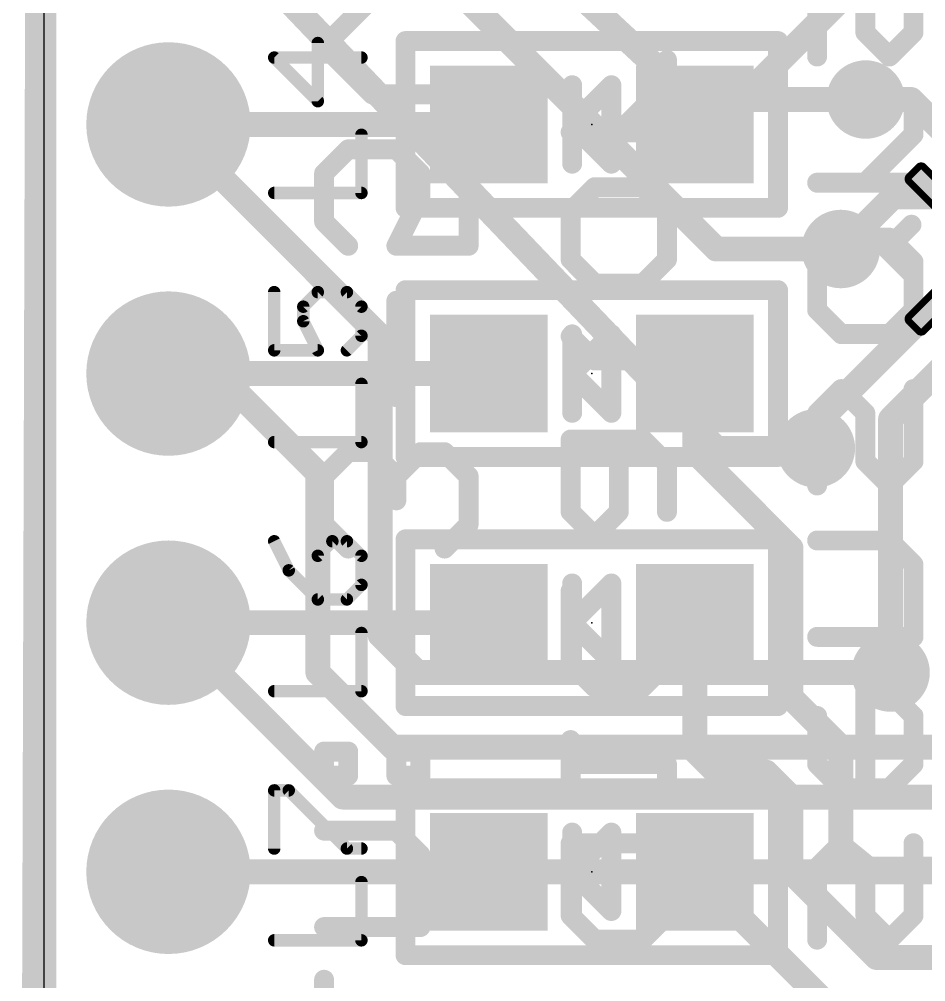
# Model space of a CAD drawing. Extents: x -0.3 to 18.1, y -0.3 to 42.1.
# Drawn here: x -0.25 to 8.99, y 9.67 to 19.49 of the extents above; entities that cross this region are included whole.
import ezdxf

# ---------------------------------------------------------------- set-up
doc = ezdxf.new("R2010")
doc.units = 0
for name, color, linetype in [('1', 12, 'CONTINUOUS'), ('16', 132, 'CONTINUOUS'), ('17', 110, 'CONTINUOUS'), ('18', 110, 'CONTINUOUS'), ('20', 53, 'CONTINUOUS'), ('21', 40, 'CONTINUOUS'), ('22', 6, 'CONTINUOUS'), ('23', 40, 'CONTINUOUS')]:
    doc.layers.add(name, color=color, linetype=linetype)

# ---------------------------------------------------------------- blocks, each defined once
blk = doc.blocks.new('ROUNDP')
at = {"const_width": 0.5}
blk.add_lwpolyline([(0, -0.25, 1), (0, 0.25, 1), (0, -0.25)], format="xyb", dxfattribs=at)
blk = doc.blocks.new('RECT')
blk.add_solid([(-0.5, -0.5), (0.5, -0.5), (-0.5, 0.5), (0.5, 0.5)])
blk = doc.blocks.new('RECT128000X44800R50')
at = {"const_width": 0.07}
blk.add_lwpolyline([(0.365, -0.07), (0.365, 0.07, 0.4142), (0.33, 0.105), (-0.33, 0.105, 0.4142), (-0.365, 0.07), (-0.365, -0.07, 0.4142), (-0.33, -0.105), (0.33, -0.105, 0.4142)], format="xyb", close=True, dxfattribs=at)
blk.add_solid([(-0.3475, -0.0875), (0.3475, -0.0875), (-0.3475, 0.0875), (0.3475, 0.0875)])
blk = doc.blocks.new('ROUNDV')
at = {"const_width": 0.5}
blk.add_lwpolyline([(0, -0.25, 1), (0, 0.25, 1), (0, -0.25)], format="xyb", dxfattribs=at)

msp = doc.modelspace()

# ---------------------------------------------------------------- linework, layer by layer
at = {"layer": '1'}
for points, const_width in [([(0, -0.127), (0, 41.969)], 0.25), ([(6.858, 18.415), (8.474, 20.031)], 0.254), ([(8.8453, 18.669), (8.382, 18.669)], 0.254), ([(9.4855, 18.0289), (8.8453, 18.669)], 0.254), ([(4.538, 18.415), (1.27, 18.415)], 0.254), ([(6.638, 18.415), (6.858, 18.415)], 0.254), ([(8.6583, 17.6753), (8.128, 17.145)], 0.254), ([(9.1319, 17.6753), (8.6583, 17.6753)], 0.254), ([(9.1319, 16.6147), (7.8842, 15.367)], 0.254), ([(9.4855, 16.2611), (8.636, 15.4117)], 0.254), ([(1.27, 15.875), (4.538, 15.875)], 0.254), ([(6.638, 15.079), (6.638, 15.875)], 0.254), ([(8.636, 15.4117), (8.636, 12.827)], 0.254), ([(7.8842, 15.367), (7.874, 15.113)], 0.254), ([(7.62, 14.097), (6.638, 15.079)], 0.254), ([(7.62, 12.573), (7.62, 14.097)], 0.254), ([(1.27, 13.335), (4.538, 13.335)], 0.254), ([(6.638, 12.031), (6.638, 13.335)], 0.254), ([(8.128, 12.065), (7.62, 12.573)], 0.254), ([(8.128, 11.049), (8.128, 12.065)], 0.254), ([(6.858, 11.811), (6.638, 12.031)], 0.254), ([(7.366, 11.811), (6.858, 11.811)], 0.254), ([(7.62, 11.557), (7.366, 11.811)], 0.254), ([(7.62, 10.795), (7.62, 11.557)], 0.254), ([(8.128, 11.049), (8.408, 10.821)], 0.254), ([(1.27, 10.795), (4.538, 10.795)], 0.254), ([(6.638, 10.795), (8.312, 9.121)], 0.254), ([(7.62, 10.795), (8.494, 9.921)], 0.254), ([(8.408, 10.821), (10.252, 10.821)], 0.254), ([(8.494, 9.921), (10.252, 9.921)], 0.254)]:
    msp.add_lwpolyline(points, dxfattribs=dict(at, const_width=const_width))
at = {"layer": '1', "const_width": 0.127}
for points in [[(8.382, 18.7325, 1), (8.382, 18.6055)], [(8.8902, 18.7139, 1), (8.8004, 18.6241)], [(8.8453, 18.6055, 1), (8.8453, 18.7325)], [(1.27, 18.4785, 1), (1.27, 18.3515)], [(4.538, 18.3515, 1), (4.538, 18.4785)], [(6.638, 18.4785, 1), (6.638, 18.3515)], [(6.8131, 18.4599, 1), (6.9029, 18.3701)], [(6.858, 18.3515, 1), (6.858, 18.4785)], [(8.6583, 17.7388, 1), (8.6583, 17.6118)], [(8.7032, 17.6304, 1), (8.6134, 17.7202)], [(8.0831, 17.1899, 1), (8.1729, 17.1001)], [(1.27, 15.9385, 1), (1.27, 15.8115)], [(4.538, 15.8115, 1), (4.538, 15.9385)], [(6.7015, 15.875, 1), (6.5745, 15.875)], [(8.6995, 15.4117, 1), (8.5725, 15.4117)], [(8.5911, 15.4566, 1), (8.6809, 15.3668)], [(7.8393, 15.4119, 1), (7.9291, 15.3221)], [(7.9477, 15.3644, 1), (7.8208, 15.3696)], [(6.6829, 15.1239, 1), (6.5931, 15.0341)], [(6.5745, 15.079, 1), (6.7015, 15.079)], [(7.8106, 15.1156, 1), (7.9374, 15.1104)], [(7.6835, 14.097, 1), (7.5565, 14.097)], [(7.5751, 14.0521, 1), (7.6649, 14.1419)], [(1.27, 13.3985, 1), (1.27, 13.2715)], [(4.538, 13.2715, 1), (4.538, 13.3985)], [(6.7015, 13.335, 1), (6.5745, 13.335)], [(8.5725, 12.827, 1), (8.6995, 12.827)], [(7.6649, 12.6179, 1), (7.5751, 12.5281)], [(7.5565, 12.573, 1), (7.6835, 12.573)], [(8.1915, 12.065, 1), (8.0645, 12.065)], [(8.0831, 12.0201, 1), (8.1729, 12.1099)], [(6.6829, 12.0759, 1), (6.5931, 11.9861)], [(6.5745, 12.031, 1), (6.7015, 12.031)], [(6.858, 11.8745, 1), (6.858, 11.7475)], [(6.8131, 11.7661, 1), (6.9029, 11.8559)], [(7.4109, 11.8559, 1), (7.3211, 11.7661)], [(7.366, 11.7475, 1), (7.366, 11.8745)], [(7.6835, 11.557, 1), (7.5565, 11.557)], [(7.5751, 11.5121, 1), (7.6649, 11.6019)], [(8.1681, 11.0982, 1), (8.0879, 10.9998)], [(8.0645, 11.049, 1), (8.1915, 11.049)], [(1.27, 10.8585, 1), (1.27, 10.7315)], [(4.538, 10.7315, 1), (4.538, 10.8585)], [(6.6829, 10.8399, 1), (6.5931, 10.7501)], [(7.6649, 10.8399, 1), (7.5751, 10.7501)], [(8.408, 10.8845, 1), (8.408, 10.7575)], [(8.3679, 10.7718, 1), (8.4481, 10.8702)], [(7.5565, 10.795, 1), (7.6835, 10.795)], [(8.494, 9.9845, 1), (8.494, 9.8575)], [(8.4491, 9.8761, 1), (8.5389, 9.9659)]]:
    msp.add_lwpolyline(points, format="xyb", dxfattribs=at)
at = {"layer": '16'}
for points, const_width in [([(-0.127, -0.127), (0, 41.969)], 0.25), ([(6.858, 17.145), (1.27, 22.733)], 0.254), ([(6.604, 18.669), (2.794, 22.225)], 0.254), ([(6.858, 15.113), (1.27, 20.955)], 0.254), ([(8.382, 18.669), (6.604, 18.669)], 0.254), ([(3.429, 16.256), (1.27, 18.415)], 0.254), ([(8.128, 17.145), (6.858, 17.145)], 0.254), ([(3.429, 13.208), (3.429, 16.256)], 0.254), ([(1.778, 15.875), (1.27, 15.875)], 0.254), ([(2.794, 14.859), (1.778, 15.875)], 0.254), ([(7.874, 15.113), (6.858, 15.113)], 0.254), ([(2.794, 12.827), (2.794, 14.859)], 0.254), ([(3.048, 11.557), (1.27, 13.335)], 0.254), ([(3.81, 12.827), (3.429, 13.208)], 0.254), ([(3.556, 12.065), (2.794, 12.827)], 0.254), ([(8.636, 12.827), (3.81, 12.827)], 0.254), ([(9.398, 12.065), (3.556, 12.065)], 0.254), ([(3.048, 11.557), (10.16, 11.557)], 0.254), ([(11.43, 10.795), (1.27, 10.795)], 0.254)]:
    msp.add_lwpolyline(points, dxfattribs=dict(at, const_width=const_width))
at = {"layer": '16', "const_width": 0.127}
for points in [[(6.604, 18.7325, 1), (6.604, 18.6055)], [(6.5607, 18.6226, 1), (6.6473, 18.7154)], [(8.382, 18.6055, 1), (8.382, 18.7325)], [(1.3149, 18.4599, 1), (1.2251, 18.3701)], [(6.858, 17.2085, 1), (6.858, 17.0815)], [(8.128, 17.0815, 1), (8.128, 17.2085)], [(6.8131, 17.1001, 1), (6.9029, 17.1899)], [(3.4925, 16.256, 1), (3.3655, 16.256)], [(3.3841, 16.2111, 1), (3.4739, 16.3009)], [(1.27, 15.9385, 1), (1.27, 15.8115)], [(1.8229, 15.9199, 1), (1.7331, 15.8301)], [(1.778, 15.8115, 1), (1.778, 15.9385)], [(6.858, 15.1765, 1), (6.858, 15.0495)], [(6.8121, 15.0691, 1), (6.9039, 15.1569)], [(7.874, 15.0495, 1), (7.874, 15.1765)], [(2.8575, 14.859, 1), (2.7305, 14.859)], [(2.7491, 14.8141, 1), (2.8389, 14.9039)], [(1.3149, 13.3799, 1), (1.2251, 13.2901)], [(3.4739, 13.2529, 1), (3.3841, 13.1631)], [(3.3655, 13.208, 1), (3.4925, 13.208)], [(2.8389, 12.8719, 1), (2.7491, 12.7821)], [(3.81, 12.8905, 1), (3.81, 12.7635)], [(8.636, 12.7635, 1), (8.636, 12.8905)], [(2.7305, 12.827, 1), (2.8575, 12.827)], [(3.7651, 12.7821, 1), (3.8549, 12.8719)], [(3.556, 12.1285, 1), (3.556, 12.0015)], [(3.5111, 12.0201, 1), (3.6009, 12.1099)], [(3.048, 11.6205, 1), (3.048, 11.4935)], [(3.0031, 11.5121, 1), (3.0929, 11.6019)], [(1.27, 10.8585, 1), (1.27, 10.7315)]]:
    msp.add_lwpolyline(points, format="xyb", dxfattribs=at)
at = {"layer": '20'}
msp.add_line((0, 39.37), (0, 2.54), dxfattribs=at)
at = {"layer": '21'}
for points, const_width in [([(3.688, 17.565), (3.688, 19.265)], 0.2032), ([(3.688, 19.265), (7.488, 19.265)], 0.2032), ([(7.488, 19.265), (7.488, 17.565)], 0.2032), ([(2.7936, 18.652), (2.7936, 19.2452)], 0.127), ([(3.2385, 19.0969), (2.3487, 19.0969)], 0.127), ([(2.3487, 19.0969), (2.7936, 18.652)], 0.127), ([(5.388, 18.415), (5.388, 18.815)], 0.2032), ([(5.788, 18.815), (5.388, 18.415)], 0.2032), ([(5.788, 18.015), (5.788, 18.815)], 0.2032), ([(5.388, 18.015), (5.388, 18.415)], 0.2032), ([(5.388, 18.415), (5.788, 18.015)], 0.2032), ([(3.2385, 17.7165), (3.2385, 18.3097)], 0.127), ([(2.3487, 17.7165), (3.2385, 17.7165)], 0.127), ([(7.488, 17.565), (3.688, 17.565)], 0.2032), ([(8.6016, 17.145), (8.8491, 17.3925)], 0.2032), ([(8.8491, 16.8975), (8.6016, 17.145)], 0.2032), ([(3.688, 15.025), (3.688, 16.725)], 0.2032), ([(3.688, 16.725), (7.488, 16.725)], 0.2032), ([(7.488, 16.725), (7.488, 15.025)], 0.2032), ([(2.3487, 16.7052), (2.3487, 16.112)], 0.127), ([(2.6453, 16.5569), (2.7936, 16.7052)], 0.127), ([(2.7936, 16.7052), (3.0902, 16.7052)], 0.127), ([(3.0902, 16.7052), (3.2385, 16.5569)], 0.127), ([(2.6453, 16.4086), (2.6453, 16.5569)], 0.127), ([(3.2385, 16.5569), (3.2385, 16.2603)], 0.127), ([(2.7936, 16.112), (2.6453, 16.4086)], 0.127), ([(3.2385, 16.2603), (3.0902, 16.112)], 0.127), ([(5.388, 15.875), (5.388, 16.275)], 0.2032), ([(5.788, 16.275), (5.388, 15.875)], 0.2032), ([(5.788, 15.475), (5.788, 16.275)], 0.2032), ([(2.3487, 16.112), (2.7936, 16.112)], 0.127), ([(5.388, 15.475), (5.388, 15.875)], 0.2032), ([(5.388, 15.875), (5.788, 15.475)], 0.2032), ([(3.2385, 15.1765), (3.2385, 15.7697)], 0.127), ([(2.3487, 15.1765), (3.2385, 15.1765)], 0.127), ([(7.488, 15.025), (3.688, 15.025)], 0.2032), ([(3.688, 12.485), (3.688, 14.185)], 0.2032), ([(3.688, 14.185), (7.488, 14.185)], 0.2032), ([(7.488, 14.185), (7.488, 12.485)], 0.2032), ([(2.3487, 14.1652), (2.497, 13.8686)], 0.127), ([(2.9419, 14.1652), (2.7936, 14.0169)], 0.127), ([(3.0902, 14.1652), (2.9419, 14.1652)], 0.127), ([(3.2385, 14.0169), (3.0902, 14.1652)], 0.127), ([(2.7936, 14.0169), (2.7936, 13.572)], 0.127), ([(3.2385, 13.7203), (3.2385, 14.0169)], 0.127), ([(2.497, 13.8686), (2.7936, 13.572)], 0.127), ([(3.0902, 13.572), (3.2385, 13.7203)], 0.127), ([(5.388, 13.335), (5.388, 13.735)], 0.2032), ([(5.788, 13.735), (5.388, 13.335)], 0.2032), ([(5.788, 12.935), (5.788, 13.735)], 0.2032), ([(2.7936, 13.572), (3.0902, 13.572)], 0.127), ([(5.388, 12.935), (5.388, 13.335)], 0.2032), ([(5.388, 13.335), (5.788, 12.935)], 0.2032), ([(3.2385, 12.6365), (3.2385, 13.2297)], 0.127), ([(2.3487, 12.6365), (3.2385, 12.6365)], 0.127), ([(7.488, 12.485), (3.688, 12.485)], 0.2032), ([(2.3487, 11.032), (2.3487, 11.6252)], 0.127), ([(2.3487, 11.6252), (2.497, 11.6252)], 0.127), ([(2.497, 11.6252), (3.0902, 11.032)], 0.127), ([(3.688, 9.945), (3.688, 11.645)], 0.2032), ([(3.688, 11.645), (7.488, 11.645)], 0.2032), ([(7.488, 11.645), (7.488, 9.945)], 0.2032), ([(5.388, 10.795), (5.388, 11.195)], 0.2032), ([(5.788, 11.195), (5.388, 10.795)], 0.2032), ([(5.788, 10.395), (5.788, 11.195)], 0.2032), ([(3.0902, 11.032), (3.2385, 11.032)], 0.127), ([(5.388, 10.395), (5.388, 10.795)], 0.2032), ([(5.388, 10.795), (5.788, 10.395)], 0.2032), ([(3.2385, 10.0965), (3.2385, 10.6897)], 0.127), ([(2.3487, 10.0965), (3.2385, 10.0965)], 0.127), ([(7.488, 9.945), (3.688, 9.945)], 0.2032)]:
    msp.add_lwpolyline(points, dxfattribs=dict(at, const_width=const_width))
for points, const_width in [([(3.7388, 19.265, 1), (3.6372, 19.265)], 0.1016), ([(3.688, 19.3158, 1), (3.688, 19.2142)], 0.1016), ([(7.5388, 19.265, 1), (7.4372, 19.265)], 0.1016), ([(7.488, 19.2142, 1), (7.488, 19.3158)], 0.1016), ([(2.8254, 19.2452, 1), (2.7619, 19.2452)], 0.0635), ([(2.3487, 19.1286, 1), (2.3487, 19.0651)], 0.0635), ([(2.3712, 19.1193, 1), (2.3263, 19.0744)], 0.0635), ([(3.2385, 19.0651, 1), (3.2385, 19.1286)], 0.0635), ([(5.4388, 18.815, 1), (5.3372, 18.815)], 0.1016), ([(5.8388, 18.815, 1), (5.7372, 18.815)], 0.1016), ([(5.8239, 18.7791, 1), (5.7521, 18.8509)], 0.1016), ([(2.7619, 18.652, 1), (2.8254, 18.652)], 0.0635), ([(2.7712, 18.6296, 1), (2.8161, 18.6745)], 0.0635), ([(5.4388, 18.415, 1), (5.3372, 18.415)], 0.1016), ([(5.4239, 18.4509, 1), (5.3521, 18.3791)], 0.1016), ([(5.3521, 18.4509, 1), (5.4239, 18.3791)], 0.1016), ([(5.3372, 18.415, 1), (5.4388, 18.415)], 0.1016), ([(3.2703, 18.3097, 1), (3.2067, 18.3097)], 0.0635), ([(5.3372, 18.015, 1), (5.4388, 18.015)], 0.1016), ([(5.7372, 18.015, 1), (5.8388, 18.015)], 0.1016), ([(5.7521, 17.9791, 1), (5.8239, 18.0509)], 0.1016), ([(2.3487, 17.7482, 1), (2.3487, 17.6848)], 0.0635), ([(3.2385, 17.6848, 1), (3.2385, 17.7482)], 0.0635), ([(3.2067, 17.7165, 1), (3.2703, 17.7165)], 0.0635), ([(3.688, 17.6158, 1), (3.688, 17.5142)], 0.1016), ([(7.488, 17.5142, 1), (7.488, 17.6158)], 0.1016), ([(3.6372, 17.565, 1), (3.7388, 17.565)], 0.1016), ([(7.4372, 17.565, 1), (7.5388, 17.565)], 0.1016), ([(8.885, 17.3566, 1), (8.8131, 17.4284)], 0.1016), ([(8.6375, 17.1809, 1), (8.5657, 17.1091)], 0.1016), ([(8.5657, 17.1809, 1), (8.6375, 17.1091)], 0.1016), ([(8.8131, 16.8616, 1), (8.885, 16.9334)], 0.1016), ([(3.7388, 16.725, 1), (3.6372, 16.725)], 0.1016), ([(3.688, 16.7758, 1), (3.688, 16.6742)], 0.1016), ([(7.5388, 16.725, 1), (7.4372, 16.725)], 0.1016), ([(7.488, 16.6742, 1), (7.488, 16.7758)], 0.1016), ([(2.3805, 16.7052, 1), (2.317, 16.7052)], 0.0635), ([(2.7936, 16.7369, 1), (2.7936, 16.6734)], 0.0635), ([(2.8161, 16.6827, 1), (2.7712, 16.7276)], 0.0635), ([(3.1127, 16.7276, 1), (3.0678, 16.6827)], 0.0635), ([(3.0902, 16.6734, 1), (3.0902, 16.7369)], 0.0635), ([(2.6771, 16.5569, 1), (2.6136, 16.5569)], 0.0635), ([(2.6229, 16.5793, 1), (2.6678, 16.5344)], 0.0635), ([(3.2703, 16.5569, 1), (3.2067, 16.5569)], 0.0635), ([(3.216, 16.5344, 1), (3.261, 16.5793)], 0.0635), ([(2.6737, 16.4228, 1), (2.6169, 16.3944)], 0.0635), ([(2.6136, 16.4086, 1), (2.6771, 16.4086)], 0.0635), ([(3.2067, 16.2603, 1), (3.2703, 16.2603)], 0.0635), ([(3.261, 16.2379, 1), (3.216, 16.2828)], 0.0635), ([(5.4388, 16.275, 1), (5.3372, 16.275)], 0.1016), ([(5.8388, 16.275, 1), (5.7372, 16.275)], 0.1016), ([(5.8239, 16.2391, 1), (5.7521, 16.3109)], 0.1016), ([(2.3487, 16.1438, 1), (2.3487, 16.0803)], 0.0635), ([(2.317, 16.112, 1), (2.3805, 16.112)], 0.0635), ([(2.7652, 16.0978, 1), (2.822, 16.1262)], 0.0635), ([(2.7936, 16.0803, 1), (2.7936, 16.1438)], 0.0635), ([(3.0678, 16.1345, 1), (3.1127, 16.0896)], 0.0635), ([(5.4388, 15.875, 1), (5.3372, 15.875)], 0.1016), ([(5.4239, 15.9109, 1), (5.3521, 15.8391)], 0.1016), ([(5.3521, 15.9109, 1), (5.4239, 15.8391)], 0.1016), ([(5.3372, 15.875, 1), (5.4388, 15.875)], 0.1016), ([(3.2703, 15.7697, 1), (3.2067, 15.7697)], 0.0635), ([(5.3372, 15.475, 1), (5.4388, 15.475)], 0.1016), ([(5.7372, 15.475, 1), (5.8388, 15.475)], 0.1016), ([(5.7521, 15.4391, 1), (5.8239, 15.5109)], 0.1016), ([(2.3487, 15.2083, 1), (2.3487, 15.1448)], 0.0635), ([(3.2385, 15.1448, 1), (3.2385, 15.2083)], 0.0635), ([(3.2067, 15.1765, 1), (3.2703, 15.1765)], 0.0635), ([(3.688, 15.0758, 1), (3.688, 14.9742)], 0.1016), ([(7.488, 14.9742, 1), (7.488, 15.0758)], 0.1016), ([(3.6372, 15.025, 1), (3.7388, 15.025)], 0.1016), ([(7.4372, 15.025, 1), (7.5388, 15.025)], 0.1016), ([(3.7388, 14.185, 1), (3.6372, 14.185)], 0.1016), ([(3.688, 14.2358, 1), (3.688, 14.1342)], 0.1016), ([(7.5388, 14.185, 1), (7.4372, 14.185)], 0.1016), ([(7.488, 14.1342, 1), (7.488, 14.2358)], 0.1016), ([(2.3771, 14.1794, 1), (2.3203, 14.151)], 0.0635), ([(2.9419, 14.1969, 1), (2.9419, 14.1334)], 0.0635), ([(2.9644, 14.1427, 1), (2.9195, 14.1876)], 0.0635), ([(3.1127, 14.1876, 1), (3.0678, 14.1427)], 0.0635), ([(3.0902, 14.1334, 1), (3.0902, 14.1969)], 0.0635), ([(2.8254, 14.0169, 1), (2.7619, 14.0169)], 0.0635), ([(2.7712, 14.0393, 1), (2.8161, 13.9944)], 0.0635), ([(3.2703, 14.0169, 1), (3.2067, 14.0169)], 0.0635), ([(3.216, 13.9944, 1), (3.261, 14.0393)], 0.0635), ([(2.5195, 13.8911, 1), (2.4746, 13.8462)], 0.0635), ([(2.4686, 13.8544, 1), (2.5254, 13.8828)], 0.0635), ([(3.2067, 13.7203, 1), (3.2703, 13.7203)], 0.0635), ([(3.261, 13.6979, 1), (3.216, 13.7428)], 0.0635), ([(5.4388, 13.735, 1), (5.3372, 13.735)], 0.1016), ([(5.8388, 13.735, 1), (5.7372, 13.735)], 0.1016), ([(5.8239, 13.6991, 1), (5.7521, 13.7709)], 0.1016), ([(2.7936, 13.6038, 1), (2.7936, 13.5403)], 0.0635), ([(2.7619, 13.572, 1), (2.8254, 13.572)], 0.0635), ([(2.7712, 13.5496, 1), (2.8161, 13.5945)], 0.0635), ([(3.0678, 13.5945, 1), (3.1127, 13.5496)], 0.0635), ([(3.0902, 13.5403, 1), (3.0902, 13.6038)], 0.0635), ([(5.4388, 13.335, 1), (5.3372, 13.335)], 0.1016), ([(5.4239, 13.3709, 1), (5.3521, 13.2991)], 0.1016), ([(5.3521, 13.3709, 1), (5.4239, 13.2991)], 0.1016), ([(5.3372, 13.335, 1), (5.4388, 13.335)], 0.1016), ([(3.2703, 13.2297, 1), (3.2067, 13.2297)], 0.0635), ([(5.3372, 12.935, 1), (5.4388, 12.935)], 0.1016), ([(5.7372, 12.935, 1), (5.8388, 12.935)], 0.1016), ([(5.7521, 12.8991, 1), (5.8239, 12.9709)], 0.1016), ([(2.3487, 12.6683, 1), (2.3487, 12.6047)], 0.0635), ([(3.2067, 12.6365, 1), (3.2703, 12.6365)], 0.0635), ([(3.2385, 12.6047, 1), (3.2385, 12.6683)], 0.0635), ([(3.688, 12.5358, 1), (3.688, 12.4342)], 0.1016), ([(7.488, 12.4342, 1), (7.488, 12.5358)], 0.1016), ([(3.6372, 12.485, 1), (3.7388, 12.485)], 0.1016), ([(7.4372, 12.485, 1), (7.5388, 12.485)], 0.1016), ([(2.3487, 11.6569, 1), (2.3487, 11.5934)], 0.0635), ([(2.3805, 11.6252, 1), (2.317, 11.6252)], 0.0635), ([(2.5195, 11.6476, 1), (2.4746, 11.6027)], 0.0635), ([(2.497, 11.5934, 1), (2.497, 11.6569)], 0.0635), ([(3.7388, 11.645, 1), (3.6372, 11.645)], 0.1016), ([(3.688, 11.6958, 1), (3.688, 11.5942)], 0.1016), ([(7.5388, 11.645, 1), (7.4372, 11.645)], 0.1016), ([(7.488, 11.5942, 1), (7.488, 11.6958)], 0.1016), ([(5.4388, 11.195, 1), (5.3372, 11.195)], 0.1016), ([(5.8388, 11.195, 1), (5.7372, 11.195)], 0.1016), ([(5.8239, 11.1591, 1), (5.7521, 11.2309)], 0.1016), ([(3.0902, 11.0638, 1), (3.0902, 11.0003)], 0.0635), ([(3.2385, 11.0003, 1), (3.2385, 11.0638)], 0.0635), ([(2.317, 11.032, 1), (2.3805, 11.032)], 0.0635), ([(3.0678, 11.0096, 1), (3.1127, 11.0545)], 0.0635), ([(5.4388, 10.795, 1), (5.3372, 10.795)], 0.1016), ([(5.4239, 10.8309, 1), (5.3521, 10.7591)], 0.1016), ([(5.3521, 10.8309, 1), (5.4239, 10.7591)], 0.1016), ([(5.3372, 10.795, 1), (5.4388, 10.795)], 0.1016), ([(3.2703, 10.6897, 1), (3.2067, 10.6897)], 0.0635), ([(5.3372, 10.395, 1), (5.4388, 10.395)], 0.1016), ([(5.7372, 10.395, 1), (5.8388, 10.395)], 0.1016), ([(5.7521, 10.3591, 1), (5.8239, 10.4309)], 0.1016), ([(2.3487, 10.1283, 1), (2.3487, 10.0648)], 0.0635), ([(3.2067, 10.0965, 1), (3.2703, 10.0965)], 0.0635), ([(3.2385, 10.0648, 1), (3.2385, 10.1283)], 0.0635), ([(3.688, 9.9958, 1), (3.688, 9.8942)], 0.1016), ([(7.488, 9.8942, 1), (7.488, 9.9958)], 0.1016), ([(3.6372, 9.945, 1), (3.7388, 9.945)], 0.1016), ([(7.4372, 9.945, 1), (7.5388, 9.945)], 0.1016)]:
    msp.add_lwpolyline(points, format="xyb", dxfattribs=dict(at, const_width=const_width))
at = {"layer": '22', "const_width": 0.2032}
for points in [[(8.8697, 19.3532), (8.8697, 20.0904)], [(7.8867, 19.1075), (7.8867, 19.8447)], [(8.3782, 19.8447), (8.3782, 19.3532)], [(2.8575, 19.2131), (3.349, 19.7045)], [(8.3782, 19.3532), (8.6239, 19.1075)], [(8.6239, 19.1075), (8.8697, 19.3532)], [(3.349, 18.7216), (2.8575, 19.2131)], [(6.3551, 18.8271), (6.3551, 19.0729)], [(5.8636, 18.3357), (6.3551, 18.8271)], [(4.332, 18.7216), (3.349, 18.7216)], [(8.8697, 18.3126), (8.8697, 18.5584)], [(5.3721, 18.3357), (6.3551, 18.3357)], [(8.3782, 17.8211), (8.8697, 18.3126)], [(3.1032, 18.1609), (2.8575, 17.9152)], [(3.5947, 18.1609), (3.1032, 18.1609)], [(3.8405, 17.9152), (3.5947, 18.1609)], [(4.332, 18.1609), (4.332, 17.178)], [(2.8575, 17.9152), (2.8575, 17.4237)], [(3.8405, 17.6695), (3.8405, 17.9152)], [(5.3721, 17.5293), (5.6178, 17.775)], [(5.6178, 17.775), (6.1093, 17.775)], [(6.1093, 17.775), (6.3551, 17.5293)], [(7.8867, 17.8211), (8.8697, 17.8211)], [(3.5947, 17.178), (3.8405, 17.6695)], [(5.3721, 17.0378), (5.3721, 17.5293)], [(6.3551, 17.5293), (6.3551, 17.0378)], [(2.8575, 17.4237), (3.1032, 17.178)], [(4.332, 17.178), (3.5947, 17.178)], [(7.8867, 17.0148), (8.1324, 17.2605)], [(8.1324, 17.2605), (8.6239, 17.2605)], [(8.6239, 17.2605), (8.8697, 17.0148)], [(5.6178, 16.7921), (5.3721, 17.0378)], [(6.3551, 17.0378), (6.1093, 16.7921)], [(7.8867, 16.5233), (7.8867, 17.0148)], [(8.8697, 17.0148), (8.8697, 16.5233)], [(6.1093, 16.7921), (5.6178, 16.7921)], [(3.5947, 15.6344), (3.5947, 16.6173)], [(8.1324, 16.2775), (7.8867, 16.5233)], [(8.8697, 16.5233), (8.6239, 16.2775)], [(5.6178, 16.0087), (5.3721, 16.2545)], [(6.3551, 15.763), (6.3551, 16.2545)], [(8.6239, 16.2775), (8.1324, 16.2775)], [(6.6008, 16.0087), (5.6178, 16.0087)], [(7.8867, 15.4712), (8.1324, 15.7169)], [(8.1324, 15.7169), (8.3782, 15.4712)], [(8.8697, 14.9797), (8.8697, 15.7169)], [(7.8867, 14.7339), (7.8867, 15.4712)], [(8.3782, 15.4712), (8.3782, 14.9797)], [(6.1093, 15.2024), (5.3721, 15.2024)], [(5.3721, 15.2024), (5.3721, 14.4651)], [(5.8636, 14.4651), (5.8636, 15.2024)], [(6.3551, 14.9566), (6.1093, 15.2024)], [(3.1032, 15.0737), (2.8575, 14.828)], [(3.349, 15.0737), (3.1032, 15.0737)], [(3.5947, 14.828), (3.349, 15.0737)], [(3.8405, 15.0737), (3.5947, 14.828)], [(4.0862, 15.0737), (3.8405, 15.0737)], [(4.332, 14.828), (4.0862, 15.0737)], [(6.3551, 14.4651), (6.3551, 14.9566)], [(8.3782, 14.9797), (8.6239, 14.7339)], [(8.6239, 14.7339), (8.8697, 14.9797)], [(2.8575, 14.828), (2.8575, 14.3365)], [(3.5947, 14.828), (3.5947, 14.5822)], [(4.332, 14.3365), (4.332, 14.828)], [(5.3721, 14.4651), (5.6178, 14.2194)], [(5.6178, 14.2194), (5.8636, 14.4651)], [(2.8575, 14.3365), (3.1032, 14.0908)], [(4.0862, 14.0908), (4.332, 14.3365)], [(8.6239, 14.1733), (7.8867, 14.1733)], [(8.8697, 13.9275), (8.6239, 14.1733)], [(8.8697, 13.1903), (8.8697, 13.9275)], [(5.3721, 12.9215), (5.3721, 13.6588)], [(6.3551, 13.6588), (6.3551, 12.9215)], [(7.8867, 13.1903), (8.8697, 13.1903)], [(5.6178, 12.6758), (5.3721, 12.9215)], [(6.3551, 12.9215), (6.1093, 12.6758)], [(6.1093, 12.6758), (5.6178, 12.6758)], [(8.6239, 12.6297), (8.3782, 12.6297)], [(8.3782, 12.6297), (8.3782, 11.6467)], [(8.8697, 12.3839), (8.6239, 12.6297)], [(7.8867, 12.3839), (7.8867, 11.8925)], [(8.8697, 11.8925), (8.8697, 12.3839)], [(5.3721, 11.6467), (5.3721, 12.1382)], [(3.1032, 12.0211), (2.8575, 12.0211)], [(2.8575, 12.0211), (2.8575, 11.7753)], [(3.1032, 11.7753), (3.1032, 12.0211)], [(3.8405, 12.0211), (3.5947, 12.0211)], [(3.5947, 12.0211), (3.5947, 11.7753)], [(3.8405, 11.7753), (3.8405, 12.0211)], [(6.3551, 11.8925), (5.3721, 11.8925)], [(6.3551, 11.6467), (6.3551, 11.8925)], [(7.0923, 11.8925), (6.8466, 11.8925)], [(7.8867, 11.8925), (8.1324, 11.6467)], [(8.6239, 11.6467), (8.8697, 11.8925)], [(2.8575, 11.7753), (3.1032, 11.7753)], [(3.5947, 11.7753), (3.8405, 11.7753)], [(8.1324, 11.6467), (8.6239, 11.6467)], [(3.5947, 11.2147), (2.8575, 11.2147)], [(3.8405, 10.969), (3.5947, 11.2147)], [(6.8466, 11.0861), (5.3721, 11.0861)], [(5.3721, 11.0861), (5.3721, 10.3488)], [(6.3551, 10.3488), (6.3551, 11.0861)], [(7.8867, 10.8403), (8.1324, 11.0861)], [(8.1324, 11.0861), (8.3782, 10.8403)], [(8.8697, 10.3488), (8.8697, 11.0861)], [(3.8405, 10.2317), (3.8405, 10.969)], [(7.8867, 10.1031), (7.8867, 10.8403)], [(8.3782, 10.8403), (8.3782, 10.3488)], [(5.3721, 10.3488), (5.6178, 10.1031)], [(6.1093, 10.1031), (6.3551, 10.3488)], [(8.3782, 10.3488), (8.6239, 10.1031)], [(8.6239, 10.1031), (8.8697, 10.3488)], [(2.8575, 10.2317), (3.8405, 10.2317)], [(5.6178, 10.1031), (6.1093, 10.1031)], [(2.8575, 9.2027), (2.8575, 9.6942)]]:
    msp.add_lwpolyline(points, dxfattribs=at)
at = {"layer": '22', "const_width": 0.1016}
for points in [[(8.4141, 19.3891, 1), (8.3423, 19.3173)], [(8.9056, 19.3173, 1), (8.8338, 19.3891)], [(8.3274, 19.3532, 1), (8.429, 19.3532)], [(8.8189, 19.3532, 1), (8.9205, 19.3532)], [(2.8934, 19.249, 1), (2.8216, 19.1771)], [(2.8216, 19.249, 1), (2.8934, 19.1771)], [(6.4059, 19.0729, 1), (6.3043, 19.0729)], [(7.8359, 19.1075, 1), (7.9375, 19.1075)], [(8.588, 19.1434, 1), (8.6598, 19.0716)], [(8.588, 19.0716, 1), (8.6598, 19.1434)], [(6.3043, 18.8271, 1), (6.4059, 18.8271)], [(6.391, 18.7912, 1), (6.3192, 18.8631)], [(3.349, 18.7724, 1), (3.349, 18.6708)], [(3.3131, 18.6857, 1), (3.3849, 18.7575)], [(4.332, 18.6708, 1), (4.332, 18.7724)], [(8.9205, 18.5584, 1), (8.8189, 18.5584)], [(5.3721, 18.3865, 1), (5.3721, 18.2849)], [(5.8277, 18.3716, 1), (5.8995, 18.2997)], [(6.3551, 18.2849, 1), (6.3551, 18.3865)], [(8.8189, 18.3126, 1), (8.9205, 18.3126)], [(8.9056, 18.2767, 1), (8.8338, 18.3485)], [(3.1032, 18.2117, 1), (3.1032, 18.1101)], [(3.1392, 18.125, 1), (3.0673, 18.1969)], [(3.6306, 18.1969, 1), (3.5588, 18.125)], [(3.5947, 18.1101, 1), (3.5947, 18.2117)], [(4.3828, 18.1609, 1), (4.2812, 18.1609)], [(2.9083, 17.9152, 1), (2.8067, 17.9152)], [(2.8216, 17.9511, 1), (2.8934, 17.8793)], [(3.8913, 17.9152, 1), (3.7897, 17.9152)], [(3.8046, 17.8793, 1), (3.8764, 17.9511)], [(5.6178, 17.8258, 1), (5.6178, 17.7242)], [(5.6538, 17.7391, 1), (5.5819, 17.811)], [(6.1452, 17.811, 1), (6.0734, 17.7391)], [(6.1093, 17.7242, 1), (6.1093, 17.8258)], [(7.8867, 17.8719, 1), (7.8867, 17.7703)], [(8.3423, 17.8571, 1), (8.4141, 17.7852)], [(8.8697, 17.7703, 1), (8.8697, 17.8719)], [(3.8859, 17.6467, 1), (3.795, 17.6922)], [(3.7897, 17.6695, 1), (3.8913, 17.6695)], [(5.4229, 17.5293, 1), (5.3213, 17.5293)], [(5.3362, 17.5652, 1), (5.408, 17.4934)], [(6.4059, 17.5293, 1), (6.3043, 17.5293)], [(6.3192, 17.4934, 1), (6.391, 17.5652)], [(2.8934, 17.4596, 1), (2.8216, 17.3878)], [(2.8067, 17.4237, 1), (2.9083, 17.4237)], [(3.5947, 17.2288, 1), (3.5947, 17.1272)], [(4.332, 17.1272, 1), (4.332, 17.2288)], [(8.1324, 17.3113, 1), (8.1324, 17.2097)], [(8.1684, 17.2246, 1), (8.0965, 17.2964)], [(8.6598, 17.2964, 1), (8.588, 17.2246)], [(8.6239, 17.2097, 1), (8.6239, 17.3113)], [(3.0673, 17.142, 1), (3.1392, 17.2139)], [(3.5493, 17.2007, 1), (3.6402, 17.1552)], [(4.2812, 17.178, 1), (4.3828, 17.178)], [(5.408, 17.0737, 1), (5.3362, 17.0019)], [(5.3213, 17.0378, 1), (5.4229, 17.0378)], [(6.3043, 17.0378, 1), (6.4059, 17.0378)], [(6.391, 17.0019, 1), (6.3192, 17.0737)], [(7.9375, 17.0148, 1), (7.8359, 17.0148)], [(7.8508, 17.0507, 1), (7.9226, 16.9788)], [(8.9205, 17.0148, 1), (8.8189, 17.0148)], [(8.8338, 16.9788, 1), (8.9056, 17.0507)], [(5.6178, 16.8429, 1), (5.6178, 16.7413)], [(6.1093, 16.7413, 1), (6.1093, 16.8429)], [(5.5819, 16.7561, 1), (5.6538, 16.828)], [(6.0734, 16.828, 1), (6.1452, 16.7561)], [(3.6455, 16.6173, 1), (3.5439, 16.6173)], [(7.9226, 16.5592, 1), (7.8508, 16.4874)], [(8.9056, 16.4874, 1), (8.8338, 16.5592)], [(7.8359, 16.5233, 1), (7.9375, 16.5233)], [(8.8189, 16.5233, 1), (8.9205, 16.5233)], [(5.408, 16.2904, 1), (5.3362, 16.2186)], [(6.4059, 16.2545, 1), (6.3043, 16.2545)], [(8.1324, 16.3283, 1), (8.1324, 16.2267)], [(8.0965, 16.2416, 1), (8.1684, 16.3135)], [(8.588, 16.3135, 1), (8.6598, 16.2416)], [(8.6239, 16.2267, 1), (8.6239, 16.3283)], [(5.6178, 16.0595, 1), (5.6178, 15.9579)], [(5.5819, 15.9728, 1), (5.6538, 16.0447)], [(6.6008, 15.9579, 1), (6.6008, 16.0595)], [(6.3043, 15.763, 1), (6.4059, 15.763)], [(8.1684, 15.7528, 1), (8.0965, 15.681)], [(8.1684, 15.681, 1), (8.0965, 15.7528)], [(8.9205, 15.7169, 1), (8.8189, 15.7169)], [(3.5439, 15.6344, 1), (3.6455, 15.6344)], [(7.9375, 15.4712, 1), (7.8359, 15.4712)], [(7.8508, 15.5071, 1), (7.9226, 15.4352)], [(8.429, 15.4712, 1), (8.3274, 15.4712)], [(8.3423, 15.4352, 1), (8.4141, 15.5071)], [(5.3721, 15.2532, 1), (5.3721, 15.1516)], [(5.4229, 15.2024, 1), (5.3213, 15.2024)], [(5.9144, 15.2024, 1), (5.8128, 15.2024)], [(6.1452, 15.2383, 1), (6.0734, 15.1664)], [(6.1093, 15.1516, 1), (6.1093, 15.2532)], [(3.1032, 15.1245, 1), (3.1032, 15.0229)], [(3.1392, 15.0378, 1), (3.0673, 15.1096)], [(3.3849, 15.1096, 1), (3.3131, 15.0378)], [(3.349, 15.0229, 1), (3.349, 15.1245)], [(3.8405, 15.1245, 1), (3.8405, 15.0229)], [(3.8764, 15.0378, 1), (3.8046, 15.1096)], [(4.1221, 15.1096, 1), (4.0503, 15.0378)], [(4.0862, 15.0229, 1), (4.0862, 15.1245)], [(6.4059, 14.9566, 1), (6.3043, 14.9566)], [(6.3192, 14.9207, 1), (6.391, 14.9925)], [(8.4141, 15.0156, 1), (8.3423, 14.9437)], [(8.3274, 14.9797, 1), (8.429, 14.9797)], [(8.8189, 14.9797, 1), (8.9205, 14.9797)], [(8.9056, 14.9437, 1), (8.8338, 15.0156)], [(2.9083, 14.828, 1), (2.8067, 14.828)], [(3.6455, 14.828, 1), (3.5439, 14.828)], [(4.3828, 14.828, 1), (4.2812, 14.828)], [(2.8216, 14.8639, 1), (2.8934, 14.7921)], [(3.5588, 14.8639, 1), (3.6306, 14.7921)], [(3.5588, 14.7921, 1), (3.6306, 14.8639)], [(4.296, 14.7921, 1), (4.3679, 14.8639)], [(8.588, 14.7698, 1), (8.6598, 14.698)], [(8.588, 14.698, 1), (8.6598, 14.7698)], [(7.8359, 14.7339, 1), (7.9375, 14.7339)], [(3.5439, 14.5822, 1), (3.6455, 14.5822)], [(5.408, 14.501, 1), (5.3362, 14.4292)], [(5.8995, 14.4292, 1), (5.8277, 14.501)], [(2.8934, 14.3724, 1), (2.8216, 14.3006)], [(4.3679, 14.3006, 1), (4.296, 14.3724)], [(5.3213, 14.4651, 1), (5.4229, 14.4651)], [(5.8128, 14.4651, 1), (5.9144, 14.4651)], [(6.3043, 14.4651, 1), (6.4059, 14.4651)], [(2.8067, 14.3365, 1), (2.9083, 14.3365)], [(4.2812, 14.3365, 1), (4.3828, 14.3365)], [(5.5819, 14.2553, 1), (5.6538, 14.1835)], [(5.5819, 14.1835, 1), (5.6538, 14.2553)], [(7.8867, 14.2241, 1), (7.8867, 14.1225)], [(8.6598, 14.2092, 1), (8.588, 14.1374)], [(8.6239, 14.1225, 1), (8.6239, 14.2241)], [(3.0673, 14.0548, 1), (3.1392, 14.1267)], [(4.0503, 14.1267, 1), (4.1221, 14.0548)], [(8.9205, 13.9275, 1), (8.8189, 13.9275)], [(8.8338, 13.8916, 1), (8.9056, 13.9635)], [(5.4229, 13.6588, 1), (5.3213, 13.6588)], [(6.4059, 13.6588, 1), (6.3043, 13.6588)], [(7.8867, 13.2411, 1), (7.8867, 13.1395)], [(8.8697, 13.1395, 1), (8.8697, 13.2411)], [(8.8189, 13.1903, 1), (8.9205, 13.1903)], [(5.408, 12.9574, 1), (5.3362, 12.8856)], [(5.3213, 12.9215, 1), (5.4229, 12.9215)], [(6.3043, 12.9215, 1), (6.4059, 12.9215)], [(6.391, 12.8856, 1), (6.3192, 12.9574)], [(5.6178, 12.7266, 1), (5.6178, 12.625)], [(5.5819, 12.6399, 1), (5.6538, 12.7117)], [(6.0734, 12.7117, 1), (6.1452, 12.6399)], [(6.1093, 12.625, 1), (6.1093, 12.7266)], [(8.3782, 12.6805, 1), (8.3782, 12.5789)], [(8.429, 12.6297, 1), (8.3274, 12.6297)], [(8.6598, 12.6656, 1), (8.588, 12.5938)], [(8.6239, 12.5789, 1), (8.6239, 12.6805)], [(7.9375, 12.3839, 1), (7.8359, 12.3839)], [(8.9205, 12.3839, 1), (8.8189, 12.3839)], [(8.8338, 12.348, 1), (8.9056, 12.4199)], [(5.4229, 12.1382, 1), (5.3213, 12.1382)], [(2.8575, 12.0719, 1), (2.8575, 11.9703)], [(2.9083, 12.0211, 1), (2.8067, 12.0211)], [(3.154, 12.0211, 1), (3.0524, 12.0211)], [(3.1032, 11.9703, 1), (3.1032, 12.0719)], [(3.5947, 12.0719, 1), (3.5947, 11.9703)], [(3.6455, 12.0211, 1), (3.5439, 12.0211)], [(3.8913, 12.0211, 1), (3.7897, 12.0211)], [(3.8405, 11.9703, 1), (3.8405, 12.0719)], [(5.3721, 11.9433, 1), (5.3721, 11.8416)], [(6.4059, 11.8925, 1), (6.3043, 11.8925)], [(6.3551, 11.8416, 1), (6.3551, 11.9433)], [(6.8466, 11.9433, 1), (6.8466, 11.8416)], [(7.0923, 11.8416, 1), (7.0923, 11.9433)], [(7.9226, 11.9284, 1), (7.8508, 11.8565)], [(8.9056, 11.8565, 1), (8.8338, 11.9284)], [(2.8575, 11.8261, 1), (2.8575, 11.7245)], [(3.1032, 11.7245, 1), (3.1032, 11.8261)], [(3.5947, 11.8261, 1), (3.5947, 11.7245)], [(3.8405, 11.7245, 1), (3.8405, 11.8261)], [(7.8359, 11.8925, 1), (7.9375, 11.8925)], [(8.8189, 11.8925, 1), (8.9205, 11.8925)], [(2.8067, 11.7753, 1), (2.9083, 11.7753)], [(3.0524, 11.7753, 1), (3.154, 11.7753)], [(3.5439, 11.7753, 1), (3.6455, 11.7753)], [(3.7897, 11.7753, 1), (3.8913, 11.7753)], [(5.3213, 11.6467, 1), (5.4229, 11.6467)], [(6.3043, 11.6467, 1), (6.4059, 11.6467)], [(8.1324, 11.6975, 1), (8.1324, 11.5959)], [(8.0965, 11.6108, 1), (8.1684, 11.6826)], [(8.3274, 11.6467, 1), (8.429, 11.6467)], [(8.588, 11.6826, 1), (8.6598, 11.6108)], [(8.6239, 11.5959, 1), (8.6239, 11.6975)], [(2.8575, 11.2655, 1), (2.8575, 11.1639)], [(3.6306, 11.2506, 1), (3.5588, 11.1788)], [(3.5947, 11.1639, 1), (3.5947, 11.2655)], [(5.3721, 11.1369, 1), (5.3721, 11.0353)], [(5.4229, 11.0861, 1), (5.3213, 11.0861)], [(6.4059, 11.0861, 1), (6.3043, 11.0861)], [(6.8466, 11.0353, 1), (6.8466, 11.1369)], [(8.1684, 11.122, 1), (8.0965, 11.0502)], [(8.1684, 11.0502, 1), (8.0965, 11.122)], [(8.9205, 11.0861, 1), (8.8189, 11.0861)], [(3.8913, 10.969, 1), (3.7897, 10.969)], [(3.8046, 10.933, 1), (3.8764, 11.0049)], [(7.9375, 10.8403, 1), (7.8359, 10.8403)], [(7.8508, 10.8763, 1), (7.9226, 10.8044)], [(8.429, 10.8403, 1), (8.3274, 10.8403)], [(8.3423, 10.8044, 1), (8.4141, 10.8763)], [(5.408, 10.3848, 1), (5.3362, 10.3129)], [(6.391, 10.3129, 1), (6.3192, 10.3848)], [(8.4141, 10.3848, 1), (8.3423, 10.3129)], [(8.9056, 10.3129, 1), (8.8338, 10.3848)], [(2.8575, 10.2825, 1), (2.8575, 10.1809)], [(3.8405, 10.1809, 1), (3.8405, 10.2825)], [(5.3213, 10.3488, 1), (5.4229, 10.3488)], [(6.3043, 10.3488, 1), (6.4059, 10.3488)], [(8.3274, 10.3488, 1), (8.429, 10.3488)], [(8.8189, 10.3488, 1), (8.9205, 10.3488)], [(3.7897, 10.2317, 1), (3.8913, 10.2317)], [(5.6178, 10.1539, 1), (5.6178, 10.0523)], [(5.5819, 10.0672, 1), (5.6538, 10.139)], [(6.0734, 10.139, 1), (6.1452, 10.0672)], [(6.1093, 10.0523, 1), (6.1093, 10.1539)], [(7.8359, 10.1031, 1), (7.9375, 10.1031)], [(8.588, 10.139, 1), (8.6598, 10.0672)], [(8.588, 10.0672, 1), (8.6598, 10.139)], [(2.9083, 9.6942, 1), (2.8067, 9.6942)]]:
    msp.add_lwpolyline(points, format="xyb", dxfattribs=at)
at = {"layer": '23'}
for p in [(5.588, 18.415), (5.588, 15.875), (5.588, 13.335), (5.588, 10.795)]:
    msp.add_point(p, dxfattribs=at)

# ---------------------------------------------------------------- block references
at = {"layer": '1', "xscale": 1.2, "yscale": 1.2, "rotation": 90}
for p in [(4.538, 18.415), (6.638, 18.415), (4.538, 15.875), (6.638, 15.875), (4.538, 13.335), (6.638, 13.335), (4.538, 10.795), (6.638, 10.795)]:
    msp.add_blockref('RECT', p, dxfattribs=at)
at = {"layer": '1'}
for p, rotation in [((9.1319, 17.6753), 135), ((9.1319, 16.6147), 45)]:
    msp.add_blockref('RECT128000X44800R50', p, dxfattribs=dict(at, rotation=rotation))
at = {"layer": '17', "xscale": 1.6764, "yscale": 1.6764}
for p in [(1.27, 18.415), (1.27, 18.415), (1.27, 15.875), (1.27, 15.875), (1.27, 13.335), (1.27, 13.335), (1.27, 10.795), (1.27, 10.795)]:
    msp.add_blockref('ROUNDP', p, dxfattribs=at)
at = {"layer": '18', "xscale": 0.8001, "yscale": 0.8001}
for p in [(8.382, 18.669), (8.382, 18.669), (8.128, 17.145), (8.128, 17.145), (7.874, 15.113), (7.874, 15.113), (8.636, 12.827), (8.636, 12.827)]:
    msp.add_blockref('ROUNDV', p, dxfattribs=at)

doc.saveas('drawing.dxf')
